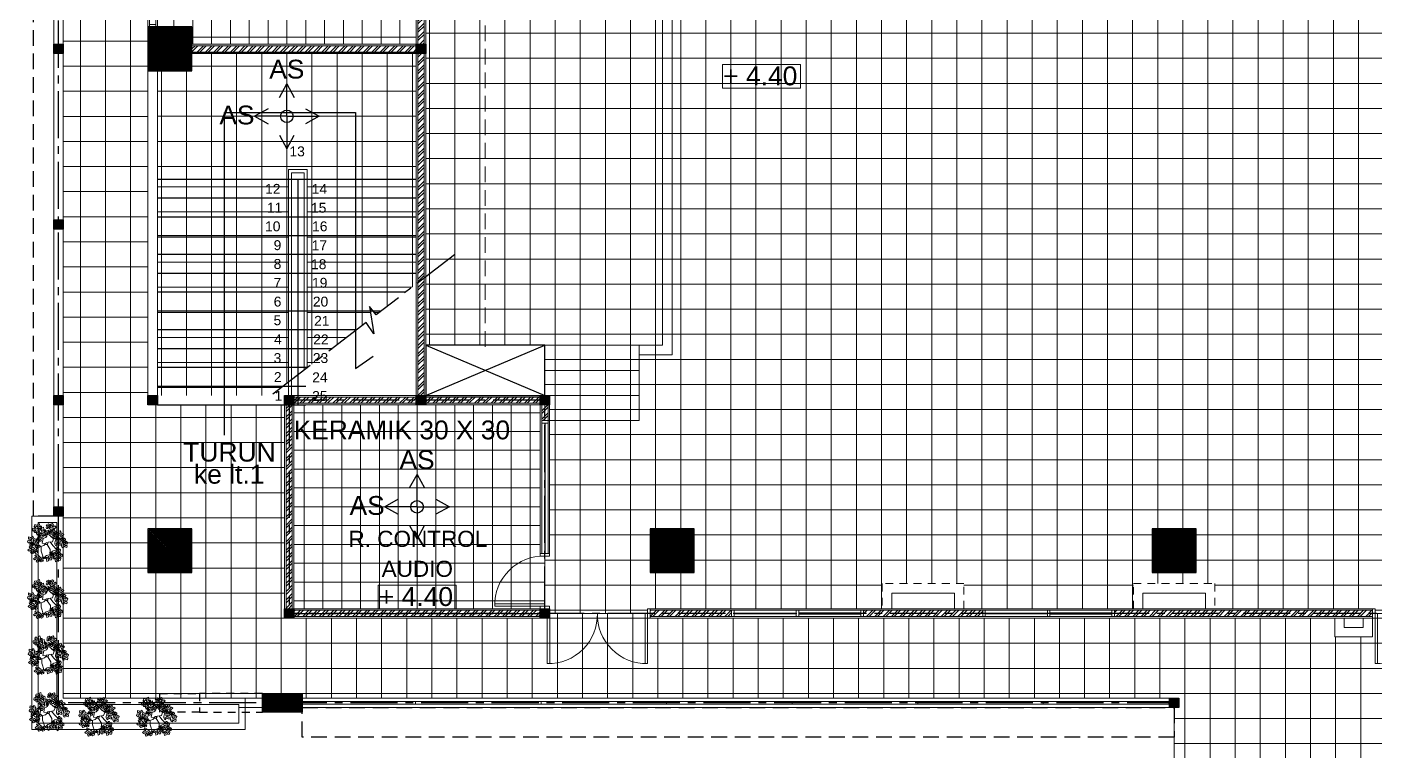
# Model space of a CAD drawing. Header units: inches. Extents: x 249 to 1192, y -18 to 440.
# Drawn here: x 428.09 to 449.57, y 190.6 to 202.14 of the extents above; entities that cross this region are included whole.
import ezdxf

# ---------------------------------------------------------------- set-up
doc = ezdxf.new("R2010")
doc.units = ezdxf.units.IN
doc.header["$MEASUREMENT"] = 0
for name, pattern in [('CENTER2', [1.125, 0.75, -0.125, 0.125, -0.125]), ('DASHED2', [0.375, 0.25, -0.125]), ('HIDDEN', [0.375, 0.25, -0.125]), ('HIDDEN2', [0.1875, 0.125, -0.0625])]:
    doc.linetypes.add(name, pattern=pattern)
for name, color, linetype, lineweight in [('ARSIR BETON', 8, 'Continuous', 0), ('BESI', 201, 'Continuous', 0), ('DINDING', 6, 'Continuous', 0), ('DINDING2', 137, 'Continuous', 20), ('KACA', 141, 'Continuous', 30), ('keramik', 31, 'Continuous', 9), ('keramik1', 8, 'Continuous', 5), ('KERAMIKK', 142, 'Continuous', 5), ('kol', 1, 'Continuous', 30), ('KUSEN', 16, 'Continuous', 15), ('NOT', 7, 'Continuous', 9), ('PARTISI', 113, 'Continuous', 15), ('RAILING', 33, 'Continuous', 9), ('TEXT (KET. RUANG)', 7, 'Continuous', 5), ('VEGETASI', 60, 'Continuous', 0)]:
    doc.layers.add(name, color=color, linetype=linetype, lineweight=lineweight)
for name, color, linetype in [('ARSIR DINDING', 64, 'Continuous'), ('AS', 15, 'CENTER2'), ('ATAP', 123, 'Continuous'), ('KOLOM', 5, 'Continuous')]:
    doc.layers.add(name, color=color, linetype=linetype)
doc.styles.get("Standard").update_dxf_attribs({"font": 'arial.ttf'})

# ---------------------------------------------------------------- blocks, each defined once
blk = doc.blocks.new('ELV.+4.40')
at = {"layer": 'TEXT (KET. RUANG)', "color": 1}
blk.add_lwpolyline([(5.397, 254.086), (6.64, 254.086), (6.64, 253.713), (5.397, 253.713)], close=True, dxfattribs=at)
at = {"layer": 'TEXT (KET. RUANG)'}
blk.add_text('+ 4.40', height=0.3015, dxfattribs=at).set_placement((5.409, 253.756))
blk = doc.blocks.new('K1')
at = {"layer": 'ARSIR BETON'}
h = blk.add_hatch(dxfattribs=at)
h.set_pattern_fill('ANSI37', color=256, scale=0.15, style=0)
h.set_pattern_definition([(45, (258.37489, 277.120751), (-0.01325825, 0.01325825), []), (135, (258.37489, 277.120751), (-0.01325825, -0.01325825), [])])
h.paths.add_polyline_path([(259.125, 277.171), (259.125, 277.871), (258.425, 277.871), (258.425, 277.171)])
at = {"layer": 'KOLOM'}
blk.add_lwpolyline([(258.425, 277.171), (259.125, 277.171), (259.125, 277.871), (258.425, 277.871)], close=True, dxfattribs=at)
for points in [[(258.725, 277.571), (258.825, 277.471)], [(258.725, 277.471), (258.825, 277.571)]]:
    blk.add_lwpolyline(points, dxfattribs=at)
blk = doc.blocks.new('P1')
for points in [[(-56.664, 234.186), (-56.664, 234.986), (-56.624, 234.986), (-56.624, 234.186), (-56.664, 234.186)], [(-55.064, 234.186), (-55.064, 234.986), (-55.104, 234.986), (-55.104, 234.186), (-55.064, 234.186)], [(-56.664, 234.186), (-55.864, 234.186)], [(-55.064, 234.186), (-55.864, 234.186)]]:
    blk.add_lwpolyline(points)
for points in [[(-56.704, 234.111), (-56.664, 234.111), (-56.664, 234.261), (-56.704, 234.261)], [(-55.024, 234.111), (-55.064, 234.111), (-55.064, 234.261), (-55.024, 234.261)]]:
    blk.add_lwpolyline(points, close=True)
for centre, start, end in [((-56.644, 234.206), 358.5312, 91.4688), ((-55.084, 234.206), 88.5312, 181.4688)]:
    blk.add_arc(centre, 0.78, start, end)
blk = doc.blocks.new('K2')
at = {"layer": 'ARSIR BETON'}
h = blk.add_hatch(dxfattribs=at)
h.set_pattern_fill('ANSI37', color=256, scale=0.1, style=0)
h.set_pattern_definition([(45, (-38.743626, 268.082874), (-0.0088388, 0.0088388), []), (135, (-38.743626, 268.082874), (-0.0088388, -0.0088388), [])])
h.paths.add_polyline_path([(-38.594, 268.233), (-38.744, 268.233), (-38.744, 268.083), (-38.594, 268.083)])
at = {"layer": 'KOLOM'}
blk.add_lwpolyline([(-38.744, 268.083), (-38.594, 268.083), (-38.594, 268.233), (-38.744, 268.233)], close=True, dxfattribs=at)
blk = doc.blocks.new('P 1')
for points in [[(614.008, 199.092), (614.008, 199.052), (614.158, 199.052), (614.158, 199.092)], [(614.008, 198.252), (614.008, 198.212), (614.158, 198.212), (614.158, 198.252)]]:
    blk.add_lwpolyline(points, close=True)
for points in [[(614.083, 199.052), (614.083, 198.252)], [(614.083, 199.052), (614.883, 199.052), (614.883, 199.012), (614.083, 199.012), (614.083, 199.052)]]:
    blk.add_lwpolyline(points)
blk.add_arc((614.103, 199.032), 0.78, 268.5312, 1.4688)
blk = doc.blocks.new('BRANCHT', base_point=(1.548, 0.551))
for p, q in [((1.511, 0.64), (1.524, 0.662)), ((1.526, 0.607), (1.511, 0.64)), ((1.524, 0.662), (1.551, 0.661)), ((1.55, 0.627), (1.526, 0.607)), ((1.536, 0.471), (1.537, 0.5)), ((1.554, 0.427), (1.536, 0.471)), ((1.537, 0.5), (1.552, 0.572)), ((1.57, 0.598), (1.55, 0.627)), ((1.551, 0.661), (1.582, 0.622)), ((1.551, 0.661), (1.551, 0.661)), ((1.552, 0.572), (1.57, 0.598)), ((1.585, 0.414), (1.554, 0.427)), ((1.572, 0.474), (1.594, 0.431)), ((1.606, 0.467), (1.572, 0.474)), ((1.573, 0.682), (1.611, 0.684)), ((1.599, 0.643), (1.573, 0.682)), ((1.582, 0.622), (1.599, 0.643)), ((1.594, 0.431), (1.585, 0.414)), ((1.599, 0.582), (1.587, 0.538)), ((1.587, 0.538), (1.607, 0.492)), ((1.62, 0.64), (1.599, 0.582)), ((1.599, 0.582), (1.668, 0.562)), ((1.626, 0.447), (1.606, 0.467)), ((1.611, 0.684), (1.648, 0.656)), ((1.636, 0.537), (1.625, 0.526)), ((1.625, 0.526), (1.644, 0.481)), ((1.68, 0.427), (1.626, 0.447)), ((1.648, 0.656), (1.636, 0.607)), ((1.636, 0.607), (1.644, 0.59)), ((1.69, 0.518), (1.636, 0.537)), ((1.644, 0.59), (1.667, 0.602)), ((1.644, 0.481), (1.663, 0.492)), ((1.663, 0.492), (1.686, 0.474)), ((1.667, 0.602), (1.71, 0.563)), ((1.667, 0.602), (1.667, 0.602)), ((1.686, 0.474), (1.68, 0.427)), ((1.71, 0.563), (1.69, 0.518))]:
    blk.add_line(p, q)
blk = doc.blocks.new('T36')
for p, q in [((-0.111, -0.002), (-0.091, 0.108)), ((-0.017, 0.011), (-0.027, -0.001)), ((0.004, 0.007), (-0.017, 0.011)), ((0.016, -0.003), (0.004, 0.007)), ((0.016, -0.003), (0.026, 0.019)), ((0.026, 0.019), (0.124, 0.032)), ((0.07, 0.025), (0.136, -0.06)), ((0.151, 0.1), (0.083, 0.163)), ((0.124, 0.032), (0.151, 0.1)), ((-0.074, -0.06), (-0.174, -0.088)), ((-0.138, -0.078), (-0.138, -0.185)), ((-0.138, -0.185), (-0.081, -0.353)), ((-0.028, -0.013), (-0.111, -0.002)), ((-0.028, -0.013), (-0.074, -0.06)), ((-0.027, -0.001), (-0.028, -0.013)), ((-0.028, -0.013), (-0.026, -0.024)), ((-0.026, -0.024), (-0.018, -0.031)), ((-0.018, -0.031), (-0.001, -0.034)), ((-0.001, -0.034), (0.004, -0.034)), ((0.004, -0.034), (0.013, -0.024)), ((0.004, -0.034), (0.075, -0.149)), ((0.013, -0.024), (0.02, -0.01)), ((0.02, -0.01), (0.016, -0.003)), ((0.075, -0.149), (0.073, -0.293)), ((0.136, -0.06), (0.229, -0.154))]:
    blk.add_line(p, q)
at = {"xscale": 0.8515584, "yscale": 0.8515584, "zscale": 0.8515584}
for p, rotation in [((-0.215, 0.309), 120), ((-0.121, 0.222), 120), ((0.06, 0.183), 59.99999999999999), ((0.068, 0.33), 59.99999999999999), ((0.243, 0.158), 59.99999999999999), ((-0.318, 0.042), 180), ((-0.195, 0), 180), ((-0.095, 0.107), 120), ((-0.298, -0.123), 240), ((-0.168, -0.321), 240), ((0.029, -0.277), 299.9999999999999), ((0.187, -0.168), 299.9999999999999), ((0.233, -0.285), 299.9999999999999)]:
    blk.add_blockref('BRANCHT', p, dxfattribs=dict(at, rotation=rotation))
for p in [(0.192, 0.052), (0.348, -0.001)]:
    blk.add_blockref('BRANCHT', p, dxfattribs=at)

msp = doc.modelspace()

# ---------------------------------------------------------------- hatches: boundary and pattern name
at = {"layer": 'ARSIR BETON'}
h = msp.add_hatch(dxfattribs=at)
h.set_pattern_fill('ANSI37', color=256, scale=0.15, style=0)
h.set_pattern_definition([(45, (431.836829, 191.215516), (-0.01325825, 0.01325825), []), (135, (431.836829, 191.215516), (-0.01325825, -0.01325825), [])])
h.paths.add_polyline_path([(431.8368, 191.5155), (432.4715, 191.5155), (432.4715, 191.2155), (431.8368, 191.2155)])
at = {"layer": 'ARSIR DINDING'}
h = msp.add_hatch(dxfattribs=at)
h.set_pattern_fill('ANSI32', color=256, scale=0.25, style=0)
h.set_pattern_definition([(45, (434.31453, 196.26551), (-0.06629126, 0.06629126), []), (45, (434.35873, 196.26551), (-0.06629126, 0.06629126), [])])
h.paths.add_polyline_path([(434.3145, 208.6955), (434.4146, 208.6955), (434.4146, 196.2655), (434.3145, 196.2655)])
h = msp.add_hatch(dxfattribs=at)
h.set_pattern_fill('ANSI32', color=256, scale=0.25, style=0)
h.set_pattern_definition([(45, (430.28906, 195.26623), (-0.0662913, 0.0662913), []), (45, (430.33326, 195.26623), (-0.0662913, 0.0662913), [])])
h.paths.add_polyline_path([(434.2893, 201.8405), (434.2893, 201.7405), (430.7143, 201.7405), (430.7143, 201.8405)])
h = msp.add_hatch(dxfattribs=at)
h.set_pattern_fill('ANSI32', color=256, scale=0.25, style=0)
h.set_pattern_definition([(45, (432.21406, 192.74103), (-0.0662913, 0.0662913), []), (45, (432.25825, 192.74103), (-0.0662913, 0.0662913), [])])
h.paths.add_polyline_path([(436.389, 195.8658), (436.289, 195.8658), (436.289, 196.1155), (436.389, 196.1155)])
h.paths.add_polyline_path([(432.3391, 196.1405), (436.264, 196.1405), (436.264, 196.2405), (432.3391, 196.2405)])
h.paths.add_polyline_path([(432.3141, 192.866), (432.2141, 192.866), (432.2141, 196.1155), (432.3141, 196.1155)])
h.paths.add_polyline_path([(432.3391, 192.841), (436.2645, 192.841), (436.2645, 192.741), (432.3391, 192.741)])
h = msp.add_hatch(dxfattribs=at)
h.set_pattern_fill('ANSI32', color=256, scale=0.25, style=0)
h.set_pattern_definition([(45, (438.01455, 192.74103), (-0.06629126, 0.06629126), []), (45, (438.05874, 192.74103), (-0.06629126, 0.06629126), [])])
h.paths.add_polyline_path([(439.3143, 192.741), (438.0145, 192.741), (438.0145, 192.841), (439.3143, 192.841)])
h.paths.add_polyline_path([(441.414, 192.741), (443.3145, 192.741), (443.3145, 192.841), (441.414, 192.841)])
h.paths.add_polyline_path([(445.4143, 192.741), (449.5248, 192.741), (449.5248, 192.841), (445.4143, 192.841)])
at = {"layer": 'keramik', "ltscale": 0.1}
h = msp.add_hatch(dxfattribs=at)
h.set_pattern_fill('_USER', color=256, scale=0.4, style=0, double=1, pattern_type=0)
h.set_pattern_definition([(0, (-337.46316, -157.2854), (0, 0.4), []), (90, (-337.46316, -157.2854), (-0.4, 2e-17), [])])
h.paths.add_polyline_path([(438.2145, 220.7155), (428.6643, 220.7155), (428.6643, 191.441), (446.4401, 191.441), (446.4401, 191.291), (446.3651, 191.291), (446.3651, 189.841), (454.2895, 189.841), (454.2895, 191.441), (468.2566, 191.441), (468.2566, 191.5155), (468.8912, 191.5155), (468.8912, 191.441), (472.0638, 191.441), (472.0638, 201.866), (473.0148, 201.866), (473.0148, 202.141), (473.7148, 202.141), (473.7148, 209.441), (473.0148, 209.441), (473.0148, 209.716), (472.9748, 209.716), (472.9748, 209.791), (472.1748, 209.791), (472.1748, 209.716), (470.7143, 209.716), (470.7143, 207.2308), (471.0143, 207.2308), (471.0143, 206.6308), (470.7143, 206.6308), (470.7143, 206.5908), (470.6393, 206.5908), (470.6393, 204.9908), (470.7143, 204.9908), (470.7143, 204.9508), (471.0143, 204.9508), (471.0143, 204.3508), (470.7143, 204.3508), (470.7143, 192.716), (451.8048, 192.716), (451.8048, 192.416), (451.2048, 192.416), (451.2048, 192.716), (451.1648, 192.716), (451.1648, 192.791), (449.5648, 192.791), (449.5648, 192.716), (449.5248, 192.716), (449.5248, 192.416), (448.9248, 192.416), (448.9248, 192.716), (437.9745, 192.716), (437.9745, 192.791), (436.4145, 192.791), (436.4145, 192.716), (432.1891, 192.716), (432.1891, 196.1155), (430.0143, 196.1155), (430.0143, 205.8503), (430.0893, 205.8503), (430.0893, 207.4503), (430.0143, 207.4503), (430.0143, 207.6803), (430.0893, 207.6803), (430.0893, 208.4803), (430.0143, 208.4805), (430.0143, 211.9405), (431.0862, 211.9405), (431.0862, 211.8655), (431.8864, 211.8655), (431.8864, 211.9405), (432.2891, 211.9405), (432.2891, 212.0355), (432.3141, 212.0355), (432.3141, 212.0755), (432.3641, 212.0755), (432.3641, 212.6755), (432.3141, 212.6755), (432.3141, 212.7155), (430.0143, 212.7155), (430.0143, 216.6005), (430.0893, 216.6005), (430.0893, 217.4005), (430.0143, 217.4005), (430.0143, 219.3655), (436.6495, 219.3655), (436.6495, 219.2905), (438.2495, 219.2905), (438.2495, 219.3655), (438.2895, 219.3655), (438.2895, 220.6405), (438.2145, 220.6405)])
h = msp.add_hatch(dxfattribs=at)
h.set_pattern_fill('_USER', color=256, scale=0.4, style=0, double=1, pattern_type=0)
h.set_pattern_definition([(0, (452.5018, 206.04077), (0, 0.4), []), (90, (452.5018, 206.04077), (-0.4, 2e-17), [])])
h.paths.add_polyline_path([(436.414, 215.7157), (436.414, 218.3755), (436.339, 218.3755), (436.339, 219.1755), (436.414, 219.1755), (436.414, 219.2155), (436.6495, 219.2155), (436.6495, 219.2905), (438.2495, 219.2905), (438.2495, 219.2155), (441.7145, 219.2155), (441.7145, 218.816), (443.014, 218.816), (443.014, 219.2155), (445.7148, 219.2155), (445.7148, 218.816), (447.0143, 218.816), (447.0143, 219.2155), (449.7151, 219.2155), (449.7151, 218.816), (451.0145, 218.816), (451.0145, 219.2155), (453.7148, 219.2155), (453.7148, 218.816), (455.0143, 218.816), (455.0143, 219.2155), (457.7156, 219.2155), (457.7156, 218.816), (459.0151, 218.816), (459.0151, 219.2155), (461.7163, 219.2155), (461.7163, 218.816), (463.0158, 218.816), (463.0158, 219.2155), (465.7161, 219.2155), (465.7161, 218.816), (467.0156, 218.816), (467.0156, 219.2155), (470.5643, 219.2155), (470.5643, 218.141), (470.0143, 218.141), (470.0143, 217.441), (470.5643, 217.441), (470.5643, 210.141), (470.0148, 210.141), (470.0148, 209.441), (470.5643, 209.441), (470.5643, 206.5908), (470.6393, 206.5908), (470.6393, 204.9908), (470.5643, 204.9908), (470.5643, 202.141), (470.0148, 202.141), (470.0148, 201.441), (470.5643, 201.441), (470.5643, 194.141), (470.0143, 194.141), (470.0143, 193.441), (470.5643, 193.441), (470.5643, 192.866), (467.0156, 192.866), (467.0156, 193.2655), (465.7161, 193.2655), (465.7161, 192.866), (463.0158, 192.866), (463.0158, 193.2655), (461.7163, 193.2655), (461.7163, 192.866), (459.0151, 192.866), (459.0151, 193.2655), (457.7156, 193.2655), (457.7156, 192.866), (455.0143, 192.866), (455.0143, 193.2655), (453.7148, 193.2655), (453.7148, 192.866), (451.1648, 192.866), (451.1648, 192.791), (449.5648, 192.791), (449.5648, 192.866), (447.0143, 192.866), (447.0143, 193.2655), (445.7148, 193.2655), (445.7148, 192.866), (443.014, 192.866), (443.014, 193.2655), (441.7145, 193.2655), (441.7145, 192.866), (437.9745, 192.866), (437.9745, 192.791), (436.4145, 192.791), (436.414, 192.906), (436.339, 192.906), (436.339, 193.706), (436.4138, 193.706), (436.414, 196.2655), (436.339, 196.2658), (436.339, 197.0658), (434.4396, 197.0658), (434.4396, 214.5157), (436.339, 214.5157), (436.339, 215.316), (436.414, 215.316)])
h.paths.add_polyline_path([(446.0145, 218.1405), (446.0145, 217.4405), (446.7145, 217.4405), (446.7145, 218.1405)], flags=0)
h.paths.add_polyline_path([(454.7145, 218.1405), (454.0145, 218.1405), (454.0145, 217.4405), (454.7145, 217.4405)], flags=0)
h.paths.add_polyline_path([(462.7143, 218.1408), (462.0143, 218.1408), (462.0143, 217.4408), (462.7143, 217.4408)], flags=0)
h.paths.add_polyline_path([(438.7145, 217.4405), (438.7145, 218.1405), (438.0145, 218.1405), (438.0145, 217.4405)], flags=0)
h.paths.add_polyline_path([(462.7143, 194.1408), (462.0143, 194.1408), (462.0143, 193.4408), (462.7143, 193.4408)], flags=0)
h.paths.add_polyline_path([(454.7145, 194.1405), (454.0145, 194.1405), (454.0145, 193.4405), (454.7145, 193.4405)], flags=0)
h.paths.add_polyline_path([(446.7145, 193.4405), (446.7145, 194.1405), (446.0145, 194.1405), (446.0145, 193.4405)], flags=0)
h.paths.add_polyline_path([(438.7145, 194.1405), (438.0145, 194.1405), (438.0145, 193.4405), (438.7145, 193.4405)], flags=0)
at = {"layer": 'keramik1', "ltscale": 0.1}
h = msp.add_hatch(dxfattribs=at)
h.set_pattern_fill('_USER', color=256, scale=0.4, style=0, double=1, pattern_type=0)
h.set_pattern_definition([(0, (432.22694, 200.7155), (0, 0.4), []), (90, (432.22694, 200.7155), (-0.4, 2e-17), [])])
h.paths.add_polyline_path([(430.1643, 199.7155), (430.1643, 201.4405), (430.7143, 201.4405), (430.7143, 201.7155), (434.2896, 201.7155), (434.2896, 199.7155)])
h = msp.add_hatch(dxfattribs=at)
h.set_pattern_fill('_USER', color=256, scale=0.4, style=0, double=1, pattern_type=0)
h.set_pattern_definition([(0, (432.22695, 197.9905), (0, 0.4), []), (90, (432.22695, 197.9905), (-0.4, 2e-17), [])])
h.paths.add_polyline_path([(432.5519, 199.7155), (432.5519, 196.7068), (433.489, 197.4286), (433.6137, 197.2458), (433.5454, 197.6855), (433.6485, 197.551), (434.2896, 198.0429), (434.2896, 199.7155)])
h.paths.add_polyline_path([(432.2519, 196.4756), (432.2519, 199.7155), (430.1643, 199.7155), (430.1643, 196.2655), (431.9792, 196.2655)])
at = {"layer": 'KERAMIKK'}
h = msp.add_hatch(dxfattribs=at)
h.set_pattern_fill('_USER', color=256, scale=0.3, style=0, double=1, pattern_type=0)
h.set_pattern_definition([(0, (432.22694, 204.67795), (0, 0.3), []), (90, (432.22694, 204.67795), (-0.3, 2e-17), [])])
h.paths.add_polyline_path([(434.2896, 201.8655), (430.7143, 201.8655), (430.7143, 202.1405), (430.1643, 202.1405), (430.1643, 205.8503), (430.0893, 205.8503), (430.0893, 207.4503), (430.1643, 207.4503), (430.1643, 207.4903), (434.2895, 207.4903)])
h = msp.add_hatch(dxfattribs=at)
h.set_pattern_fill('_USER', color=256, scale=0.3, style=0, double=1, pattern_type=0)
h.set_pattern_definition([(0, (434.30182, 194.49077), (0, 0.3), []), (90, (434.30182, 194.49077), (-0.3, 2e-17), [])])
edge = h.paths.add_edge_path()
edge.add_line((432.3391, 196.1155), (436.2641, 196.1155))
edge.add_line((436.2641, 196.1155), (436.2638, 193.706))
edge.add_line((436.2638, 193.706), (436.3388, 193.706))
edge.add_line((436.3388, 193.706), (436.339, 192.906))
edge.add_line((436.339, 192.906), (436.264, 192.906))
edge.add_line((436.264, 192.906), (436.2645, 192.866))
edge.add_line((436.2645, 192.866), (432.3391, 192.866))
edge.add_line((432.3391, 192.866), (432.3391, 196.1155))

# ---------------------------------------------------------------- linework, layer by layer
for points in [[(434.3643, 201.7155), (430.6391, 201.7155)], [(431.2309, 195.6328), (431.2309, 200.7753), (433.3215, 200.7753), (433.3215, 196.6955), (433.6033, 196.8946)], [(430.1643, 199.7155), (434.2896, 199.7155)], [(432.4019, 199.7155), (432.4019, 196.1155)], [(430.1643, 199.4155), (434.2896, 199.4155)], [(430.1643, 199.1155), (434.2896, 199.1155)], [(430.1643, 198.8155), (434.2896, 198.8155)], [(430.1643, 198.5155), (434.2896, 198.5155)], [(430.1643, 198.2155), (434.2896, 198.2155)], [(430.1643, 197.9155), (434.1219, 197.9155)], [(430.1643, 197.6155), (433.7315, 197.6155)], [(430.1643, 197.3155), (433.3421, 197.3155)], [(430.1643, 197.0155), (432.9527, 197.0155)], [(434.4396, 197.0658), (436.339, 196.2658)], [(434.4396, 196.2658), (436.339, 197.0658)], [(430.1643, 196.7155), (432.5633, 196.7155)], [(430.1643, 196.4155), (432.527, 196.4155)], [(430.1643, 196.1155), (432.527, 196.1155)]]:
    msp.add_lwpolyline(points)
msp.add_lwpolyline([(436.339, 197.0658), (434.4393, 197.0658), (434.4393, 196.2655), (436.339, 196.2655)], close=True)
at = {"linetype": 'HIDDEN2'}
for points in [[(430.2012, 191.5155), (430.8358, 191.5155), (430.8358, 191.2155), (430.2012, 191.2155)], [(430.8358, 191.2155), (431.8368, 191.2155), (431.8368, 191.5155), (430.8358, 191.5155)]]:
    msp.add_lwpolyline(points, close=True, dxfattribs=at)
at = {"layer": 'AS'}
for p, q in [((436.264, 196.1905), (432.2641, 196.1905)), ((432.2641, 196.1905), (432.2641, 192.791)), ((436.339, 192.791), (436.339, 196.1905)), ((432.2641, 192.791), (436.339, 192.791))]:
    msp.add_line(p, q, dxfattribs=at)
for points in [[(446.3651, 191.366), (428.5893, 191.366), (428.5893, 220.8655)], [(434.8959, 198.5081), (433.6485, 197.551), (433.5454, 197.6855), (433.6137, 197.2458), (433.489, 197.4286), (431.9792, 196.2655)], [(470.7143, 192.791), (432.1891, 192.791)]]:
    msp.add_lwpolyline(points, dxfattribs=at)
at = {"layer": 'ATAP', "linetype": 'DASHED2'}
msp.add_lwpolyline([(428.5143, 194.341), (428.1893, 194.341), (428.1893, 221.1895), (438.7645, 221.1895), (438.7645, 219.6905), (471.0643, 219.6905), (471.0643, 218.216), (473.0143, 218.216), (473.0143, 217.866)], dxfattribs=at)
msp.add_lwpolyline([(432.4715, 191.291), (446.3651, 191.291), (446.3651, 190.816), (432.4715, 190.816)], close=True, dxfattribs=at)
at = {"layer": 'BESI'}
for points in [[(446.2901, 191.346), (432.473, 191.346), (432.473, 191.386), (446.2901, 191.386)], [(434.2786, 191.346), (432.473, 191.346), (432.473, 191.386), (434.2786, 191.386)], [(436.2786, 191.386), (434.2786, 191.386), (434.2786, 191.346), (436.2786, 191.346)], [(438.2786, 191.346), (436.2786, 191.346), (436.2786, 191.386), (438.2786, 191.386)], [(440.2786, 191.386), (438.2786, 191.386), (438.2786, 191.346), (440.2786, 191.346)], [(442.2786, 191.346), (440.2786, 191.346), (440.2786, 191.386), (442.2786, 191.386)], [(444.2786, 191.386), (442.2786, 191.386), (442.2786, 191.346), (444.2786, 191.346)], [(446.2786, 191.346), (444.2786, 191.346), (444.2786, 191.386), (446.2786, 191.386)]]:
    msp.add_lwpolyline(points, close=True, dxfattribs=at)
at = {"layer": 'DINDING'}
for p, q in [((436.339, 196.2655), (432.1891, 196.2655)), ((432.1891, 196.2655), (432.1891, 192.716)), ((436.339, 196.1155), (432.3391, 196.1155)), ((432.3391, 196.1155), (432.3391, 192.866)), ((432.1891, 192.716), (436.339, 192.716)), ((432.3391, 192.866), (436.339, 192.866))]:
    msp.add_line(p, q, dxfattribs=at)
for points in [[(428.5143, 194.341), (428.5143, 220.8655)], [(446.3651, 191.441), (428.6643, 191.441), (428.6643, 220.8655)], [(434.4396, 196.1905), (434.4395, 215.4657), (434.2895, 215.4657), (434.2896, 196.1905)], [(430.0143, 205.8203), (430.0143, 196.1155), (430.1643, 196.1155), (430.1643, 202.1405)], [(437.839, 197.0658), (437.839, 196.9158), (438.3643, 196.9158), (438.3643, 204.9158), (438.2143, 204.9158), (438.2143, 197.0658), (437.839, 197.0658)], [(434.3643, 201.7155), (430.4391, 201.7155), (430.4391, 201.8655), (434.3643, 201.8655)], [(437.839, 197.0658), (436.339, 197.0658), (436.339, 196.6658), (437.839, 196.6658)], [(437.839, 196.2658), (436.339, 196.2658), (436.339, 196.6658), (437.839, 196.6658)], [(434.4393, 196.2655), (436.339, 196.2655), (436.339, 196.1155), (434.4392, 196.1155)], [(437.839, 196.2658), (436.339, 196.2658), (436.339, 195.8658), (437.839, 195.8658)], [(432.189, 192.7915), (432.189, 192.791), (432.3391, 192.791), (432.3391, 192.7915)], [(449.0748, 192.5655), (449.0748, 192.716)], [(449.3758, 192.5665), (449.3758, 192.716)], [(446.3651, 191.441), (446.3651, 184.791)], [(446.3651, 191.291), (431.4643, 191.291)]]:
    msp.add_lwpolyline(points, dxfattribs=at)
at = {"layer": 'DINDING', "linetype": 'HIDDEN'}
msp.add_lwpolyline([(435.3892, 214.5407), (435.3892, 196.9408)], dxfattribs=at)
at = {"layer": 'DINDING'}
for points in [[(430.0143, 205.8103), (430.1643, 205.8103), (430.1643, 202.1405), (430.0143, 202.1405)], [(437.839, 197.0658), (436.339, 197.0658), (436.339, 195.8658), (437.839, 195.8658)], [(436.2641, 193.746), (436.414, 193.746), (436.414, 196.1155), (436.2641, 196.1155)], [(431.5643, 190.941), (428.1643, 190.941), (428.1643, 194.341), (428.6643, 194.341), (428.6643, 191.441), (431.5643, 191.441)], [(431.4643, 191.041), (428.2643, 191.041), (428.2643, 194.241), (428.5643, 194.241), (428.5643, 191.341), (431.4643, 191.341)], [(438.0145, 192.716), (449.5248, 192.716), (449.5248, 192.866), (438.0145, 192.866)], [(449.5248, 192.416), (448.9248, 192.416), (448.9248, 192.716), (449.5248, 192.716)], [(449.3758, 192.5655), (449.0748, 192.5655), (449.0748, 192.5665), (449.3758, 192.5665)]]:
    msp.add_lwpolyline(points, close=True, dxfattribs=at)
at = {"layer": 'DINDING2'}
msp.add_line((436.214, 196.1405), (432.3141, 196.1405), dxfattribs=at)
msp.add_lwpolyline([(434.4146, 196.1905), (434.4145, 215.4407), (434.3145, 215.4407), (434.3146, 196.1905)], dxfattribs=at)
for points in [[(434.3145, 208.6955), (434.4146, 208.6955), (434.4146, 196.2655), (434.3145, 196.2655)], [(430.0393, 202.1405), (430.1393, 202.1405), (430.1393, 205.8103), (430.0393, 205.8103)], [(434.2893, 201.7405), (430.7143, 201.7405), (430.7143, 201.8405), (434.2893, 201.8405)], [(432.3141, 192.866), (432.2141, 192.866), (432.2141, 196.1155), (432.3141, 196.1155)], [(432.3391, 196.1405), (436.264, 196.1405), (436.264, 196.2405), (432.3391, 196.2405)], [(436.389, 195.8658), (436.289, 195.8658), (436.289, 196.1155), (436.389, 196.1155)], [(432.3391, 192.841), (436.2645, 192.841), (436.2645, 192.741), (432.3391, 192.741)], [(439.3143, 192.741), (438.0145, 192.741), (438.0145, 192.841), (439.3143, 192.841)], [(441.414, 192.741), (443.3145, 192.741), (443.3145, 192.841), (441.414, 192.841)], [(445.4143, 192.741), (449.5248, 192.741), (449.5248, 192.841), (445.4143, 192.841)]]:
    msp.add_lwpolyline(points, close=True, dxfattribs=at)
at = {"layer": 'KACA'}
msp.add_lwpolyline([(436.339, 195.8258), (436.339, 193.746)], dxfattribs=at)
for points in [[(439.3543, 192.796), (440.3442, 192.796), (440.3442, 192.786), (439.3543, 192.786)], [(441.374, 192.796), (440.3842, 192.796), (440.3842, 192.786), (441.374, 192.786)], [(443.3545, 192.796), (444.3444, 192.796), (444.3444, 192.786), (443.3545, 192.786)], [(445.3743, 192.796), (444.3844, 192.796), (444.3844, 192.786), (445.3743, 192.786)]]:
    msp.add_lwpolyline(points, close=True, dxfattribs=at)
at = {"layer": 'kol'}
for p, q in [((432.2269, 200.7155), (432.2269, 201.2319)), ((432.2269, 200.7155), (431.7118, 200.7155)), ((432.2269, 200.7155), (432.7421, 200.7155)), ((432.2269, 200.7155), (432.2269, 200.1992)), ((434.3016, 194.4908), (434.3016, 195.0071)), ((434.3016, 194.4908), (433.7864, 194.4908)), ((434.3016, 194.4908), (434.8167, 194.4908)), ((434.3016, 194.4908), (434.3016, 193.9744))]:
    msp.add_line(p, q, dxfattribs=at)
for points in [[(432.1079, 201.0159), (432.2269, 201.2319), (432.346, 201.0159)], [(431.9278, 200.8346), (431.7118, 200.7155), (431.9278, 200.5965)], [(432.5261, 200.8346), (432.7421, 200.7155), (432.5261, 200.5965)], [(432.1079, 200.4152), (432.2269, 200.1992), (432.346, 200.4152)], [(434.1825, 194.7911), (434.3016, 195.0071), (434.4206, 194.7911)], [(434.0024, 194.6098), (433.7864, 194.4908), (434.0024, 194.3717)], [(434.6007, 194.6098), (434.8167, 194.4908), (434.6007, 194.3717)], [(434.1825, 194.1904), (434.3016, 193.9744), (434.4206, 194.1904)]]:
    msp.add_lwpolyline(points, dxfattribs=at)
for centre in [(432.2269, 200.7155), (434.3016, 194.4908)]:
    msp.add_circle(centre, 0.1, dxfattribs=at)
at = {"layer": 'KOLOM'}
msp.add_lwpolyline([(431.8368, 191.5155), (432.4715, 191.5155), (432.4715, 191.2155), (431.8368, 191.2155)], close=True, dxfattribs=at)
at = {"layer": 'KUSEN'}
for points in [[(430.0393, 205.5413), (430.1393, 205.5413), (430.1393, 202.1405), (430.0393, 202.1405)], [(430.1393, 202.1405), (430.0393, 202.1405), (430.0393, 203.0207), (430.1393, 203.0207)], [(430.0393, 202.1805), (430.1393, 202.1805), (430.1393, 202.1405), (430.0393, 202.1405)], [(436.289, 195.8258), (436.389, 195.8258), (436.389, 195.8658), (436.289, 195.8658)], [(436.389, 195.8258), (436.289, 195.8258), (436.289, 193.746), (436.389, 193.746)], [(439.3143, 192.741), (441.414, 192.741), (441.414, 192.841), (439.3143, 192.841)], [(445.4143, 192.741), (443.3145, 192.741), (443.3145, 192.841), (445.4143, 192.841)]]:
    msp.add_lwpolyline(points, close=True, dxfattribs=at)
for points in [[(439.3143, 192.741), (439.3143, 192.841), (439.3543, 192.841), (439.3543, 192.741), (439.3143, 192.741)], [(440.3442, 192.741), (440.3442, 192.841), (440.3842, 192.841), (440.3842, 192.741), (440.3442, 192.741)], [(441.374, 192.741), (441.374, 192.841), (441.414, 192.841), (441.414, 192.741), (441.374, 192.741)], [(443.3545, 192.741), (443.3545, 192.841), (443.3145, 192.841), (443.3145, 192.741), (443.3545, 192.741)], [(444.3844, 192.741), (444.3844, 192.841), (444.3444, 192.841), (444.3444, 192.741), (444.3844, 192.741)], [(445.4143, 192.741), (445.4143, 192.841), (445.3743, 192.841), (445.3743, 192.741), (445.4143, 192.741)]]:
    msp.add_lwpolyline(points, dxfattribs=at)
at = {"layer": 'PARTISI', "linetype": 'HIDDEN2'}
for points in [[(443.014, 192.866), (443.014, 193.2655), (441.7145, 193.2655), (441.7145, 192.866)], [(445.7148, 192.866), (445.7148, 193.2655), (447.0143, 193.2655), (447.0143, 192.866)]]:
    msp.add_lwpolyline(points, dxfattribs=at)
at = {"layer": 'PARTISI'}
for points in [[(442.8645, 192.866), (442.8645, 193.116), (441.864, 193.116), (441.864, 192.866)], [(445.8643, 192.866), (445.8643, 193.116), (446.8648, 193.116), (446.8648, 192.866)]]:
    msp.add_lwpolyline(points, dxfattribs=at)
at = {"layer": 'RAILING'}
for points in [[(432.2519, 196.1155), (432.2519, 199.7155), (432.2519, 199.8655), (432.5519, 199.8655), (432.5519, 196.7068)], [(432.3019, 196.1155), (432.3019, 199.7155), (432.3019, 199.8155), (432.5019, 199.8155), (432.5019, 196.6682)]]:
    msp.add_lwpolyline(points, dxfattribs=at)

# ---------------------------------------------------------------- block references
at = {"xscale": -1, "rotation": 180}
for p in [(467.2579, 469.9484), (469.0327, 469.9484), (473.0329, 469.9484), (467.2579, 467.1484), (467.2579, 464.3484), (468.7579, 464.3484), (470.9327, 464.3484), (473.0332, 464.3484), (475.0077, 464.3484), (467.2579, 462.5739), (470.9327, 460.9489), (475.0082, 460.9489), (485.0337, 459.5239)]:
    msp.add_blockref('K2', p, dxfattribs=at)
at = {"layer": 'KOLOM'}
for p in [(171.5894, -75.7302), (171.5894, -83.7302), (179.5897, -83.7302), (187.5897, -83.7302)]:
    msp.add_blockref('K1', p, dxfattribs=at)
at = {"layer": 'KUSEN'}
for name, p, rotation in [('P 1', (1050.4219, 391.958), 180), ('P1', (381.3109, 426.9772), 180), ('P1', (394.5011, 426.9772), 179.9999999999999)]:
    msp.add_blockref(name, p, dxfattribs=dict(at, rotation=rotation))
at = {"layer": 'TEXT (KET. RUANG)'}
for p in [(433.7697, -52.5461), (428.2833, -60.8468)]:
    msp.add_blockref('ELV.+4.40', p, dxfattribs=at)
at = {"layer": 'VEGETASI', "xscale": 0.6836441415344511, "yscale": 0.6836441415344511, "zscale": 0.6836441415344511}
for p in [(428.4058, 193.9123), (428.4073, 193.0163), (428.4165, 192.1217), (428.4302, 191.216), (429.2228, 191.1406), (430.1428, 191.1406)]:
    msp.add_blockref('T36', p, dxfattribs=at)

# ---------------------------------------------------------------- texts
at = {"layer": 'NOT', "char_height": 0.3}
for s, insert, attachment_point in [('\\pi0.040789;AS', (431.9063, 201.6178), 1), ('AS', (431.7111, 200.8866), 3), ('\\pi0.040789;AS', (433.981, 195.393), 1), ('AS', (433.7858, 194.6619), 3)]:
    msp.add_mtext_dynamic_manual_height_columns(s, width=0.618755, gutter_width=12.5, heights=[0], dxfattribs=dict(at, insert=insert, attachment_point=attachment_point))
at = {"layer": 'NOT', "color": 1, "insert": (434.0601, 195.5618), "char_height": 0.3, "attachment_point": 8}
msp.add_mtext('KERAMIK 30 X 30', dxfattribs=at)
at = {"layer": 'TEXT (KET. RUANG)'}
for s, height, p in [('13', 0.15775, (432.2685, 200.078)), ('12', 0.15775, (431.8806, 199.4802)), ('14', 0.15775, (432.6241, 199.4802)), ('11', 0.15775, (431.9094, 199.1802)), ('15', 0.15775, (432.6119, 199.1789)), ('10', 0.15775, (431.8795, 198.8829)), ('16', 0.15775, (432.6288, 198.8829)), ('9', 0.1578, (432.0161, 198.5829)), ('17', 0.15775, (432.6234, 198.5802)), ('8', 0.1578, (432.0163, 198.2829)), ('18', 0.15775, (432.6127, 198.2789)), ('7', 0.1578, (432.0151, 197.9829)), ('19', 0.15775, (432.6283, 197.9829)), ('6', 0.1578, (432.0174, 197.6829)), ('20', 0.15775, (432.6415, 197.6829)), ('5', 0.1578, (432.0152, 197.3857)), ('21', 0.15775, (432.6611, 197.3762)), ('4', 0.1578, (432.0234, 197.0808)), ('22', 0.15775, (432.6478, 197.0802)), ('3', 0.1578, (432.0163, 196.783)), ('23', 0.15775, (432.641, 196.783)), ('2', 0.1578, (432.0207, 196.4802)), ('24', 0.15775, (432.6312, 196.4762)), ('1', 0.1578, (432.032, 196.1802)), ('25', 0.15775, (432.6294, 196.1789)), ('TURUN', 0.3015, (430.5756, 195.2115)), ('ke lt.1', 0.3015, (430.7467, 194.8592)), ('R. CONTROL ', 0.25678, (433.2084, 193.8515)), ('AUDIO', 0.25678, (433.7377, 193.3737))]:
    msp.add_text(s, height=height, dxfattribs=at).set_placement(p)

doc.saveas('drawing.dxf')
